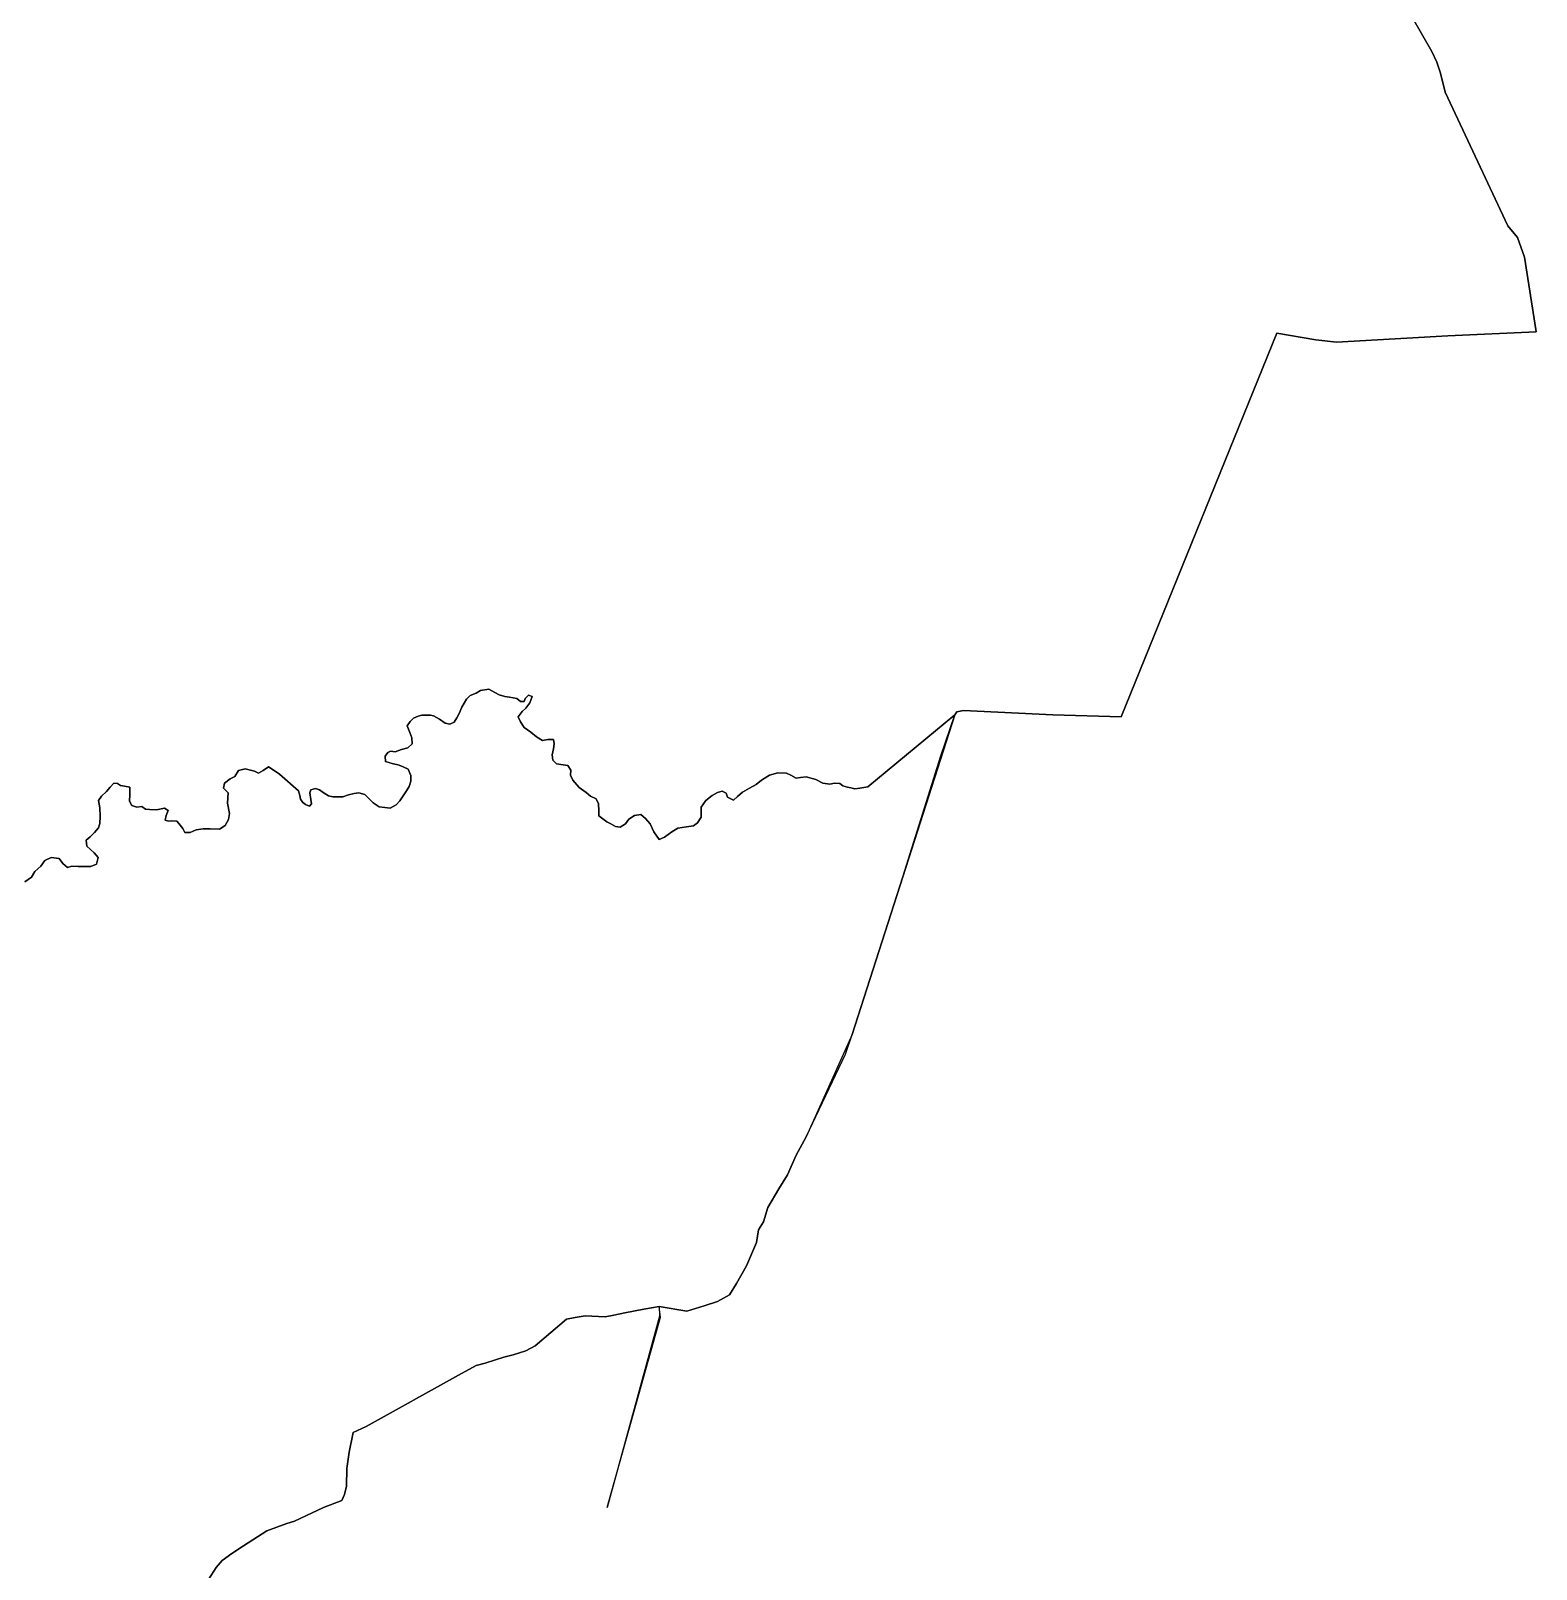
# Model space of a CAD drawing. Header units: inches. Extents: x 33.9 to 41.9, y -4.8 to 5.4.
# Drawn here: x 34.8552 to 34.9841, y 0.1317 to 0.2634 of the extents above; entities that cross this region are included whole.
import ezdxf

# ---------------------------------------------------------------- set-up
doc = ezdxf.new("R2010")
doc.units = ezdxf.units.IN
doc.header["$MEASUREMENT"] = 0
doc.layers.add('Counties', color=7, linetype='Continuous')

msp = doc.modelspace()

# ---------------------------------------------------------------- linework, layer by layer
at = {"layer": 'Counties'}
for points in [[(34.97354, 0.2645), (34.9752, 0.2616), (34.97561, 0.2607), (34.97592, 0.25975), (34.97633, 0.25812), (34.98168, 0.24668), (34.98253, 0.24568), (34.98312, 0.24401), (34.9841, 0.23781), (34.98413, 0.23761), (34.97655, 0.23726), (34.96702, 0.23672), (34.96525, 0.23692), (34.96192, 0.23751), (34.95179, 0.21254), (34.9486, 0.20465), (34.94274, 0.20483), (34.93508, 0.2052), (34.93451, 0.20509), (34.93435, 0.20482), (34.92691, 0.19868), (34.92623, 0.19855), (34.9258, 0.19851), (34.92544, 0.19858), (34.92516, 0.19865), (34.92477, 0.19876), (34.92452, 0.19894), (34.92405, 0.19898), (34.92366, 0.1989), (34.92305, 0.19898), (34.92245, 0.1993), (34.92163, 0.19952), (34.92113, 0.19948), (34.92077, 0.19941), (34.92031, 0.19966), (34.91995, 0.19984), (34.9192, 0.19987), (34.91849, 0.19966), (34.91781, 0.19923), (34.91735, 0.19887), (34.91678, 0.19855), (34.91617, 0.19822), (34.91574, 0.19783), (34.91539, 0.19754), (34.91489, 0.19779), (34.91478, 0.19812), (34.91443, 0.1983), (34.91403, 0.19819), (34.91357, 0.19794), (34.91304, 0.19751), (34.91264, 0.19693), (34.91264, 0.19607), (34.91232, 0.1956), (34.91197, 0.19532), (34.91139, 0.19525), (34.91065, 0.19514), (34.91011, 0.19482), (34.9095, 0.19435), (34.90904, 0.19417), (34.90858, 0.19482), (34.90826, 0.1955), (34.90787, 0.19596), (34.90747, 0.19629), (34.90694, 0.19622), (34.90644, 0.19589), (34.90615, 0.1955), (34.90569, 0.19521), (34.9053, 0.19528), (34.9049, 0.1955), (34.90455, 0.19568), (34.90387, 0.19618), (34.90387, 0.19661), (34.90384, 0.19722), (34.90366, 0.19765), (34.90316, 0.19787), (34.9028, 0.19819), (34.9022, 0.19862), (34.90166, 0.19923), (34.90145, 0.19966), (34.90148, 0.20009), (34.90123, 0.20049), (34.90081, 0.20056), (34.90024, 0.20063), (34.89995, 0.20095), (34.89988, 0.20142), (34.89999, 0.20192), (34.90006, 0.20235), (34.89999, 0.20271), (34.89952, 0.20271), (34.89906, 0.20264), (34.89853, 0.20296), (34.89806, 0.20336), (34.89749, 0.20375), (34.89717, 0.20422), (34.89696, 0.20465), (34.89731, 0.20512), (34.89763, 0.2054), (34.89796, 0.20587), (34.89817, 0.20641), (34.89785, 0.20652), (34.89756, 0.20623), (34.89749, 0.20598), (34.89717, 0.20598), (34.89685, 0.20623), (34.89624, 0.20634), (34.89582, 0.20641), (34.89535, 0.20655), (34.89496, 0.20673), (34.89446, 0.20702), (34.89375, 0.20691), (34.89336, 0.2067), (34.89286, 0.20648), (34.89254, 0.20616), (34.89214, 0.20548), (34.89193, 0.20494), (34.89171, 0.20458), (34.8915, 0.20419), (34.89111, 0.20404), (34.89072, 0.20411), (34.89022, 0.20447), (34.88972, 0.20476), (34.88947, 0.2048), (34.88908, 0.2048), (34.88872, 0.2048), (34.8884, 0.20472), (34.88801, 0.20455), (34.88772, 0.20426), (34.88747, 0.2039), (34.88769, 0.20332), (34.88786, 0.20286), (34.8879, 0.20236), (34.88751, 0.202), (34.88697, 0.20185), (34.88644, 0.20167), (34.88605, 0.20171), (34.8858, 0.2016), (34.88558, 0.20128), (34.88562, 0.20085), (34.88597, 0.20071), (34.88619, 0.20067), (34.88679, 0.20053), (34.88712, 0.20038), (34.88754, 0.20017), (34.88779, 0.19963), (34.88779, 0.19916), (34.88765, 0.19869), (34.8874, 0.19834), (34.88719, 0.19798), (34.88683, 0.19747), (34.88651, 0.19712), (34.88601, 0.19683), (34.88555, 0.1969), (34.88508, 0.19697), (34.88455, 0.1973), (34.88423, 0.19762), (34.88384, 0.19801), (34.88334, 0.19816), (34.88294, 0.19809), (34.88244, 0.19798), (34.88195, 0.1978), (34.88155, 0.1978), (34.88109, 0.1978), (34.88073, 0.19791), (34.88027, 0.19819), (34.87995, 0.19841), (34.87963, 0.19852), (34.87923, 0.19841), (34.87913, 0.19816), (34.87923, 0.19758), (34.87927, 0.19722), (34.87909, 0.19701), (34.87877, 0.19715), (34.87852, 0.19733), (34.87834, 0.19762), (34.87827, 0.19794), (34.87817, 0.19834), (34.87653, 0.19974), (34.87599, 0.20013), (34.8756, 0.20038), (34.87514, 0.20006), (34.87474, 0.19985), (34.87439, 0.20002), (34.8736, 0.2002), (34.87303, 0.20006), (34.87271, 0.19956), (34.87232, 0.19934), (34.87182, 0.19898), (34.87175, 0.19855), (34.87214, 0.19816), (34.87207, 0.19726), (34.87225, 0.1964), (34.87218, 0.19586), (34.87189, 0.19536), (34.87139, 0.19504), (34.87061, 0.19507), (34.87, 0.19507), (34.86939, 0.195), (34.8689, 0.19475), (34.86843, 0.19475), (34.86825, 0.19511), (34.86793, 0.19554), (34.86775, 0.19572), (34.86733, 0.19576), (34.86704, 0.19572), (34.86676, 0.19583), (34.86683, 0.19622), (34.86701, 0.19665), (34.86669, 0.19683), (34.86601, 0.19669), (34.8654, 0.19672), (34.86505, 0.19676), (34.86476, 0.19698), (34.86433, 0.19694), (34.8639, 0.19708), (34.86369, 0.19744), (34.86373, 0.19802), (34.86373, 0.19863), (34.86326, 0.19873), (34.86291, 0.19877), (34.86266, 0.19895), (34.86234, 0.19899), (34.86205, 0.19863), (34.86173, 0.19827), (34.8613, 0.19787), (34.86105, 0.19751), (34.86116, 0.19687), (34.86119, 0.19612), (34.86116, 0.19554), (34.86105, 0.19515), (34.8607, 0.19475), (34.86034, 0.19439), (34.85998, 0.19411), (34.86005, 0.1936), (34.86066, 0.19303), (34.86102, 0.19263), (34.86087, 0.19206), (34.86037, 0.19184), (34.85984, 0.19184), (34.8593, 0.19184), (34.85877, 0.19188), (34.85838, 0.19177), (34.85798, 0.1921), (34.85766, 0.19253), (34.85699, 0.19263), (34.85645, 0.19235), (34.85609, 0.19188), (34.85559, 0.19141), (34.85531, 0.19095), (34.85474, 0.19055)], [(34.97354, 0.2645), (34.9752, 0.2616), (34.97561, 0.2607), (34.97592, 0.25975), (34.97633, 0.25812), (34.98168, 0.24668), (34.98253, 0.24568), (34.98312, 0.24401), (34.9841, 0.23781), (34.98413, 0.23761), (34.97655, 0.23726), (34.96702, 0.23672), (34.96525, 0.23692), (34.96192, 0.23751), (34.95179, 0.21254), (34.9486, 0.20465), (34.94274, 0.20483), (34.93508, 0.2052), (34.93451, 0.20509), (34.93435, 0.20482), (34.92691, 0.19868), (34.92623, 0.19855), (34.9258, 0.19851), (34.92544, 0.19858), (34.92516, 0.19865), (34.92477, 0.19876), (34.92452, 0.19894), (34.92405, 0.19898), (34.92366, 0.1989), (34.92305, 0.19898), (34.92245, 0.1993), (34.92163, 0.19952), (34.92113, 0.19948), (34.92077, 0.19941), (34.92031, 0.19966), (34.91995, 0.19984), (34.9192, 0.19987), (34.91849, 0.19966), (34.91781, 0.19923), (34.91735, 0.19887), (34.91678, 0.19855), (34.91617, 0.19822), (34.91574, 0.19783), (34.91539, 0.19754), (34.91489, 0.19779), (34.91478, 0.19812), (34.91443, 0.1983), (34.91403, 0.19819), (34.91357, 0.19794), (34.91304, 0.19751), (34.91264, 0.19693), (34.91264, 0.19607), (34.91232, 0.1956), (34.91197, 0.19532), (34.91139, 0.19525), (34.91065, 0.19514), (34.91011, 0.19482), (34.9095, 0.19435), (34.90904, 0.19417), (34.90858, 0.19482), (34.90826, 0.1955), (34.90787, 0.19596), (34.90747, 0.19629), (34.90694, 0.19622), (34.90644, 0.19589), (34.90615, 0.1955), (34.90569, 0.19521), (34.9053, 0.19528), (34.9049, 0.1955), (34.90455, 0.19568), (34.90387, 0.19618), (34.90387, 0.19661), (34.90384, 0.19722), (34.90366, 0.19765), (34.90316, 0.19787), (34.9028, 0.19819), (34.9022, 0.19862), (34.90166, 0.19923), (34.90145, 0.19966), (34.90148, 0.20009), (34.90123, 0.20049), (34.90081, 0.20056), (34.90024, 0.20063), (34.89995, 0.20095), (34.89988, 0.20142), (34.89999, 0.20192), (34.90006, 0.20235), (34.89999, 0.20271), (34.89952, 0.20271), (34.89906, 0.20264), (34.89853, 0.20296), (34.89806, 0.20336), (34.89749, 0.20375), (34.89717, 0.20422), (34.89696, 0.20465), (34.89731, 0.20512), (34.89763, 0.2054), (34.89796, 0.20587), (34.89817, 0.20641), (34.89785, 0.20652), (34.89756, 0.20623), (34.89749, 0.20598), (34.89717, 0.20598), (34.89685, 0.20623), (34.89624, 0.20634), (34.89582, 0.20641), (34.89535, 0.20655), (34.89496, 0.20673), (34.89446, 0.20702), (34.89375, 0.20691), (34.89336, 0.2067), (34.89286, 0.20648), (34.89254, 0.20616), (34.89214, 0.20548), (34.89193, 0.20494), (34.89171, 0.20458), (34.8915, 0.20419), (34.89111, 0.20404), (34.89072, 0.20411), (34.89022, 0.20447), (34.88972, 0.20476), (34.88947, 0.2048), (34.88908, 0.2048), (34.88872, 0.2048), (34.8884, 0.20472), (34.88801, 0.20455), (34.88772, 0.20426), (34.88747, 0.2039), (34.88769, 0.20332), (34.88786, 0.20286), (34.8879, 0.20236), (34.88751, 0.202), (34.88697, 0.20185), (34.88644, 0.20167), (34.88605, 0.20171), (34.8858, 0.2016), (34.88558, 0.20128), (34.88562, 0.20085), (34.88597, 0.20071), (34.88619, 0.20067), (34.88679, 0.20053), (34.88712, 0.20038), (34.88754, 0.20017), (34.88779, 0.19963), (34.88779, 0.19916), (34.88765, 0.19869), (34.8874, 0.19834), (34.88719, 0.19798), (34.88683, 0.19747), (34.88651, 0.19712), (34.88601, 0.19683), (34.88555, 0.1969), (34.88508, 0.19697), (34.88455, 0.1973), (34.88423, 0.19762), (34.88384, 0.19801), (34.88334, 0.19816), (34.88294, 0.19809), (34.88244, 0.19798), (34.88195, 0.1978), (34.88155, 0.1978), (34.88109, 0.1978), (34.88073, 0.19791), (34.88027, 0.19819), (34.87995, 0.19841), (34.87963, 0.19852), (34.87923, 0.19841), (34.87913, 0.19816), (34.87923, 0.19758), (34.87927, 0.19722), (34.87909, 0.19701), (34.87877, 0.19715), (34.87852, 0.19733), (34.87834, 0.19762), (34.87827, 0.19794), (34.87817, 0.19834), (34.87653, 0.19974), (34.87599, 0.20013), (34.8756, 0.20038), (34.87514, 0.20006), (34.87474, 0.19985), (34.87439, 0.20002), (34.8736, 0.2002), (34.87303, 0.20006), (34.87271, 0.19956), (34.87232, 0.19934), (34.87182, 0.19898), (34.87175, 0.19855), (34.87214, 0.19816), (34.87207, 0.19726), (34.87225, 0.1964), (34.87218, 0.19586), (34.87189, 0.19536), (34.87139, 0.19504), (34.87061, 0.19507), (34.87, 0.19507), (34.86939, 0.195), (34.8689, 0.19475), (34.86843, 0.19475), (34.86825, 0.19511), (34.86793, 0.19554), (34.86775, 0.19572), (34.86733, 0.19576), (34.86704, 0.19572), (34.86676, 0.19583), (34.86683, 0.19622), (34.86701, 0.19665), (34.86669, 0.19683), (34.86601, 0.19669), (34.8654, 0.19672), (34.86505, 0.19676), (34.86476, 0.19698), (34.86433, 0.19694), (34.8639, 0.19708), (34.86369, 0.19744), (34.86373, 0.19802), (34.86373, 0.19863), (34.86326, 0.19873), (34.86291, 0.19877), (34.86266, 0.19895), (34.86234, 0.19899), (34.86205, 0.19863), (34.86173, 0.19827), (34.8613, 0.19787), (34.86105, 0.19751), (34.86116, 0.19687), (34.86119, 0.19612), (34.86116, 0.19554), (34.86105, 0.19515), (34.8607, 0.19475), (34.86034, 0.19439), (34.85998, 0.19411), (34.86005, 0.1936), (34.86066, 0.19303), (34.86102, 0.19263), (34.86087, 0.19206), (34.86037, 0.19184), (34.85984, 0.19184), (34.8593, 0.19184), (34.85877, 0.19188), (34.85838, 0.19177), (34.85798, 0.1921), (34.85766, 0.19253), (34.85699, 0.19263), (34.85645, 0.19235), (34.85609, 0.19188), (34.85559, 0.19141), (34.85531, 0.19095), (34.85474, 0.19055)], [(34.87046, 0.13083), (34.87111, 0.13185), (34.87164, 0.13244), (34.87246, 0.13306), (34.87344, 0.1337), (34.87545, 0.13498), (34.8763, 0.13529), (34.87716, 0.13562), (34.87781, 0.13582), (34.8788, 0.13626), (34.88029, 0.13699), (34.88187, 0.1376), (34.88209, 0.13811), (34.88227, 0.13882), (34.88231, 0.14032), (34.88249, 0.14172), (34.88284, 0.1434), (34.88395, 0.14391), (34.89187, 0.14832), (34.89338, 0.14913), (34.89413, 0.14933), (34.89502, 0.14962), (34.89575, 0.14984), (34.89653, 0.15004), (34.89762, 0.15039), (34.89842, 0.15081), (34.9011, 0.15312), (34.90185, 0.15326), (34.9027, 0.15339), (34.90443, 0.15332), (34.90516, 0.15346), (34.90611, 0.15365), (34.90773, 0.15396), (34.90904, 0.15418), (34.90908, 0.15337), (34.90458, 0.137), (34.90914, 0.15329), (34.90904, 0.15418), (34.91142, 0.15379), (34.91288, 0.15426), (34.91402, 0.15462), (34.91506, 0.15519), (34.91567, 0.15616), (34.91652, 0.15767), (34.91738, 0.15968), (34.91755, 0.16075), (34.91798, 0.16144), (34.91834, 0.16266), (34.91927, 0.16427), (34.92002, 0.16546), (34.92077, 0.16714), (34.92162, 0.16872), (34.92499, 0.1758), (34.92557, 0.17746), (34.92991, 0.19098), (34.93315, 0.20132), (34.93435, 0.20482), (34.93451, 0.20509), (34.93508, 0.2052), (34.94274, 0.20483), (34.9486, 0.20465), (34.95179, 0.21254), (34.96192, 0.23751), (34.96525, 0.23692), (34.96702, 0.23672), (34.97655, 0.23726), (34.98413, 0.23761), (34.9841, 0.23781), (34.98312, 0.24401), (34.98253, 0.24568), (34.98168, 0.24668), (34.97633, 0.25812), (34.97592, 0.25975), (34.97561, 0.2607), (34.9752, 0.2616), (34.97354, 0.2645)], [(34.87046, 0.13083), (34.87111, 0.13185), (34.87164, 0.13244), (34.87246, 0.13306), (34.87344, 0.1337), (34.87545, 0.13498), (34.8763, 0.13529), (34.87716, 0.13562), (34.87781, 0.13582), (34.8788, 0.13626), (34.88029, 0.13699), (34.88187, 0.1376), (34.88209, 0.13811), (34.88227, 0.13882), (34.88231, 0.14032), (34.88249, 0.14172), (34.88284, 0.1434), (34.88395, 0.14391), (34.89187, 0.14832), (34.89338, 0.14913), (34.89413, 0.14933), (34.89502, 0.14962), (34.89575, 0.14984), (34.89653, 0.15004), (34.89762, 0.15039), (34.89842, 0.15081), (34.9011, 0.15312), (34.90185, 0.15326), (34.9027, 0.15339), (34.90443, 0.15332), (34.90516, 0.15346), (34.90611, 0.15365), (34.90773, 0.15396), (34.90904, 0.15418), (34.90908, 0.15337), (34.90458, 0.137), (34.90914, 0.15329), (34.90904, 0.15418), (34.91142, 0.15379), (34.91288, 0.15426), (34.91402, 0.15462), (34.91506, 0.15519), (34.91567, 0.15616), (34.91652, 0.15767), (34.91738, 0.15968), (34.91755, 0.16075), (34.91798, 0.16144), (34.91834, 0.16266), (34.91927, 0.16427), (34.92002, 0.16546), (34.92077, 0.16714), (34.92162, 0.16872), (34.92499, 0.1758), (34.92557, 0.17746), (34.92991, 0.19098), (34.93315, 0.20132), (34.93435, 0.20482), (34.93451, 0.20509), (34.93508, 0.2052), (34.94274, 0.20483), (34.9486, 0.20465), (34.95179, 0.21254), (34.96192, 0.23751), (34.96525, 0.23692), (34.96702, 0.23672), (34.97655, 0.23726), (34.98413, 0.23761), (34.9841, 0.23781), (34.98312, 0.24401), (34.98253, 0.24568), (34.98168, 0.24668), (34.97633, 0.25812), (34.97592, 0.25975), (34.97561, 0.2607), (34.9752, 0.2616), (34.97354, 0.2645)], [(34.85474, 0.19055), (34.85531, 0.19095), (34.85559, 0.19141), (34.85609, 0.19188), (34.85645, 0.19235), (34.85699, 0.19263), (34.85766, 0.19253), (34.85798, 0.1921), (34.85838, 0.19177), (34.85877, 0.19188), (34.8593, 0.19184), (34.85984, 0.19184), (34.86037, 0.19184), (34.86087, 0.19206), (34.86102, 0.19263), (34.86066, 0.19303), (34.86005, 0.1936), (34.85998, 0.19411), (34.86034, 0.19439), (34.8607, 0.19475), (34.86105, 0.19515), (34.86116, 0.19554), (34.86119, 0.19612), (34.86116, 0.19687), (34.86105, 0.19751), (34.8613, 0.19787), (34.86173, 0.19827), (34.86205, 0.19863), (34.86234, 0.19899), (34.86266, 0.19895), (34.86291, 0.19877), (34.86326, 0.19873), (34.86373, 0.19863), (34.86373, 0.19802), (34.86369, 0.19744), (34.8639, 0.19708), (34.86433, 0.19694), (34.86476, 0.19698), (34.86505, 0.19676), (34.8654, 0.19672), (34.86601, 0.19669), (34.86669, 0.19683), (34.86701, 0.19665), (34.86683, 0.19622), (34.86676, 0.19583), (34.86704, 0.19572), (34.86733, 0.19576), (34.86775, 0.19572), (34.86793, 0.19554), (34.86825, 0.19511), (34.86843, 0.19475), (34.8689, 0.19475), (34.86939, 0.195), (34.87, 0.19507), (34.87061, 0.19507), (34.87139, 0.19504), (34.87189, 0.19536), (34.87218, 0.19586), (34.87225, 0.1964), (34.87207, 0.19726), (34.87214, 0.19816), (34.87175, 0.19855), (34.87182, 0.19898), (34.87232, 0.19934), (34.87271, 0.19956), (34.87303, 0.20006), (34.8736, 0.2002), (34.87439, 0.20002), (34.87474, 0.19985), (34.87514, 0.20006), (34.8756, 0.20038), (34.87599, 0.20013), (34.87653, 0.19974), (34.87817, 0.19834), (34.87827, 0.19794), (34.87834, 0.19762), (34.87852, 0.19733), (34.87877, 0.19715), (34.87909, 0.19701), (34.87927, 0.19722), (34.87923, 0.19758), (34.87913, 0.19816), (34.87923, 0.19841), (34.87963, 0.19852), (34.87995, 0.19841), (34.88027, 0.19819), (34.88073, 0.19791), (34.88109, 0.1978), (34.88155, 0.1978), (34.88195, 0.1978), (34.88244, 0.19798), (34.88294, 0.19809), (34.88334, 0.19816), (34.88384, 0.19801), (34.88423, 0.19762), (34.88455, 0.1973), (34.88508, 0.19697), (34.88555, 0.1969), (34.88601, 0.19683), (34.88651, 0.19712), (34.88683, 0.19747), (34.88719, 0.19798), (34.8874, 0.19834), (34.88765, 0.19869), (34.88779, 0.19916), (34.88779, 0.19963), (34.88754, 0.20017), (34.88712, 0.20038), (34.88679, 0.20053), (34.88619, 0.20067), (34.88597, 0.20071), (34.88562, 0.20085), (34.88558, 0.20128), (34.8858, 0.2016), (34.88605, 0.20171), (34.88644, 0.20167), (34.88697, 0.20185), (34.88751, 0.202), (34.8879, 0.20236), (34.88786, 0.20286), (34.88769, 0.20332), (34.88747, 0.2039), (34.88772, 0.20426), (34.88801, 0.20455), (34.8884, 0.20472), (34.88872, 0.2048), (34.88908, 0.2048), (34.88947, 0.2048), (34.88972, 0.20476), (34.89022, 0.20447), (34.89072, 0.20411), (34.89111, 0.20404), (34.8915, 0.20419), (34.89171, 0.20458), (34.89193, 0.20494), (34.89214, 0.20548), (34.89254, 0.20616), (34.89286, 0.20648), (34.89336, 0.2067), (34.89375, 0.20691), (34.89446, 0.20702), (34.89496, 0.20673), (34.89535, 0.20655), (34.89582, 0.20641), (34.89624, 0.20634), (34.89685, 0.20623), (34.89717, 0.20598), (34.89749, 0.20598), (34.89756, 0.20623), (34.89785, 0.20652), (34.89817, 0.20641), (34.89796, 0.20587), (34.89763, 0.2054), (34.89731, 0.20512), (34.89696, 0.20465), (34.89717, 0.20422), (34.89749, 0.20375), (34.89806, 0.20336), (34.89853, 0.20296), (34.89906, 0.20264), (34.89952, 0.20271), (34.89999, 0.20271), (34.90006, 0.20235), (34.89999, 0.20192), (34.89988, 0.20142), (34.89995, 0.20095), (34.90024, 0.20063), (34.90081, 0.20056), (34.90123, 0.20049), (34.90148, 0.20009), (34.90145, 0.19966), (34.90166, 0.19923), (34.9022, 0.19862), (34.9028, 0.19819), (34.90316, 0.19787), (34.90366, 0.19765), (34.90384, 0.19722), (34.90387, 0.19661), (34.90387, 0.19618), (34.90455, 0.19568), (34.9049, 0.1955), (34.9053, 0.19528), (34.90569, 0.19521), (34.90615, 0.1955), (34.90644, 0.19589), (34.90694, 0.19622), (34.90747, 0.19629), (34.90787, 0.19596), (34.90826, 0.1955), (34.90858, 0.19482), (34.90904, 0.19417), (34.9095, 0.19435), (34.91011, 0.19482), (34.91065, 0.19514), (34.91139, 0.19525), (34.91197, 0.19532), (34.91232, 0.1956), (34.91264, 0.19607), (34.91264, 0.19693), (34.91304, 0.19751), (34.91357, 0.19794), (34.91403, 0.19819), (34.91443, 0.1983), (34.91478, 0.19812), (34.91489, 0.19779), (34.91539, 0.19754), (34.91574, 0.19783), (34.91617, 0.19822), (34.91678, 0.19855), (34.91735, 0.19887), (34.91781, 0.19923), (34.91849, 0.19966), (34.9192, 0.19987), (34.91995, 0.19984), (34.92031, 0.19966), (34.92077, 0.19941), (34.92113, 0.19948), (34.92163, 0.19952), (34.92245, 0.1993), (34.92305, 0.19898), (34.92366, 0.1989), (34.92405, 0.19898), (34.92452, 0.19894), (34.92477, 0.19876), (34.92516, 0.19865), (34.92544, 0.19858), (34.9258, 0.19851), (34.92623, 0.19855), (34.92691, 0.19868), (34.93435, 0.20482), (34.92991, 0.19098), (34.92557, 0.17746), (34.92162, 0.16872), (34.92077, 0.16714), (34.92002, 0.16546), (34.91927, 0.16427), (34.91834, 0.16266), (34.91798, 0.16144), (34.91755, 0.16075), (34.91738, 0.15968), (34.91652, 0.15767), (34.91567, 0.15616), (34.91506, 0.15519), (34.91402, 0.15462), (34.91288, 0.15426), (34.91142, 0.15379), (34.90904, 0.15418), (34.90773, 0.15396), (34.90611, 0.15365), (34.90516, 0.15346), (34.90443, 0.15332), (34.9027, 0.15339), (34.90185, 0.15326), (34.9011, 0.15312), (34.89842, 0.15081), (34.89762, 0.15039), (34.89653, 0.15004), (34.89575, 0.14984), (34.89502, 0.14962), (34.89413, 0.14933), (34.89338, 0.14913), (34.89187, 0.14832), (34.88395, 0.14391), (34.88284, 0.1434), (34.88249, 0.14172), (34.88231, 0.14032), (34.88227, 0.13882), (34.88209, 0.13811), (34.88187, 0.1376), (34.88029, 0.13699), (34.8788, 0.13626), (34.87781, 0.13582), (34.87716, 0.13562), (34.8763, 0.13529), (34.87545, 0.13498), (34.87344, 0.1337), (34.87246, 0.13306), (34.87164, 0.13244), (34.87111, 0.13185), (34.87046, 0.13083)], [(34.85474, 0.19055), (34.85531, 0.19095), (34.85559, 0.19141), (34.85609, 0.19188), (34.85645, 0.19235), (34.85699, 0.19263), (34.85766, 0.19253), (34.85798, 0.1921), (34.85838, 0.19177), (34.85877, 0.19188), (34.8593, 0.19184), (34.85984, 0.19184), (34.86037, 0.19184), (34.86087, 0.19206), (34.86102, 0.19263), (34.86066, 0.19303), (34.86005, 0.1936), (34.85998, 0.19411), (34.86034, 0.19439), (34.8607, 0.19475), (34.86105, 0.19515), (34.86116, 0.19554), (34.86119, 0.19612), (34.86116, 0.19687), (34.86105, 0.19751), (34.8613, 0.19787), (34.86173, 0.19827), (34.86205, 0.19863), (34.86234, 0.19899), (34.86266, 0.19895), (34.86291, 0.19877), (34.86326, 0.19873), (34.86373, 0.19863), (34.86373, 0.19802), (34.86369, 0.19744), (34.8639, 0.19708), (34.86433, 0.19694), (34.86476, 0.19698), (34.86505, 0.19676), (34.8654, 0.19672), (34.86601, 0.19669), (34.86669, 0.19683), (34.86701, 0.19665), (34.86683, 0.19622), (34.86676, 0.19583), (34.86704, 0.19572), (34.86733, 0.19576), (34.86775, 0.19572), (34.86793, 0.19554), (34.86825, 0.19511), (34.86843, 0.19475), (34.8689, 0.19475), (34.86939, 0.195), (34.87, 0.19507), (34.87061, 0.19507), (34.87139, 0.19504), (34.87189, 0.19536), (34.87218, 0.19586), (34.87225, 0.1964), (34.87207, 0.19726), (34.87214, 0.19816), (34.87175, 0.19855), (34.87182, 0.19898), (34.87232, 0.19934), (34.87271, 0.19956), (34.87303, 0.20006), (34.8736, 0.2002), (34.87439, 0.20002), (34.87474, 0.19985), (34.87514, 0.20006), (34.8756, 0.20038), (34.87599, 0.20013), (34.87653, 0.19974), (34.87817, 0.19834), (34.87827, 0.19794), (34.87834, 0.19762), (34.87852, 0.19733), (34.87877, 0.19715), (34.87909, 0.19701), (34.87927, 0.19722), (34.87923, 0.19758), (34.87913, 0.19816), (34.87923, 0.19841), (34.87963, 0.19852), (34.87995, 0.19841), (34.88027, 0.19819), (34.88073, 0.19791), (34.88109, 0.1978), (34.88155, 0.1978), (34.88195, 0.1978), (34.88244, 0.19798), (34.88294, 0.19809), (34.88334, 0.19816), (34.88384, 0.19801), (34.88423, 0.19762), (34.88455, 0.1973), (34.88508, 0.19697), (34.88555, 0.1969), (34.88601, 0.19683), (34.88651, 0.19712), (34.88683, 0.19747), (34.88719, 0.19798), (34.8874, 0.19834), (34.88765, 0.19869), (34.88779, 0.19916), (34.88779, 0.19963), (34.88754, 0.20017), (34.88712, 0.20038), (34.88679, 0.20053), (34.88619, 0.20067), (34.88597, 0.20071), (34.88562, 0.20085), (34.88558, 0.20128), (34.8858, 0.2016), (34.88605, 0.20171), (34.88644, 0.20167), (34.88697, 0.20185), (34.88751, 0.202), (34.8879, 0.20236), (34.88786, 0.20286), (34.88769, 0.20332), (34.88747, 0.2039), (34.88772, 0.20426), (34.88801, 0.20455), (34.8884, 0.20472), (34.88872, 0.2048), (34.88908, 0.2048), (34.88947, 0.2048), (34.88972, 0.20476), (34.89022, 0.20447), (34.89072, 0.20411), (34.89111, 0.20404), (34.8915, 0.20419), (34.89171, 0.20458), (34.89193, 0.20494), (34.89214, 0.20548), (34.89254, 0.20616), (34.89286, 0.20648), (34.89336, 0.2067), (34.89375, 0.20691), (34.89446, 0.20702), (34.89496, 0.20673), (34.89535, 0.20655), (34.89582, 0.20641), (34.89624, 0.20634), (34.89685, 0.20623), (34.89717, 0.20598), (34.89749, 0.20598), (34.89756, 0.20623), (34.89785, 0.20652), (34.89817, 0.20641), (34.89796, 0.20587), (34.89763, 0.2054), (34.89731, 0.20512), (34.89696, 0.20465), (34.89717, 0.20422), (34.89749, 0.20375), (34.89806, 0.20336), (34.89853, 0.20296), (34.89906, 0.20264), (34.89952, 0.20271), (34.89999, 0.20271), (34.90006, 0.20235), (34.89999, 0.20192), (34.89988, 0.20142), (34.89995, 0.20095), (34.90024, 0.20063), (34.90081, 0.20056), (34.90123, 0.20049), (34.90148, 0.20009), (34.90145, 0.19966), (34.90166, 0.19923), (34.9022, 0.19862), (34.9028, 0.19819), (34.90316, 0.19787), (34.90366, 0.19765), (34.90384, 0.19722), (34.90387, 0.19661), (34.90387, 0.19618), (34.90455, 0.19568), (34.9049, 0.1955), (34.9053, 0.19528), (34.90569, 0.19521), (34.90615, 0.1955), (34.90644, 0.19589), (34.90694, 0.19622), (34.90747, 0.19629), (34.90787, 0.19596), (34.90826, 0.1955), (34.90858, 0.19482), (34.90904, 0.19417), (34.9095, 0.19435), (34.91011, 0.19482), (34.91065, 0.19514), (34.91139, 0.19525), (34.91197, 0.19532), (34.91232, 0.1956), (34.91264, 0.19607), (34.91264, 0.19693), (34.91304, 0.19751), (34.91357, 0.19794), (34.91403, 0.19819), (34.91443, 0.1983), (34.91478, 0.19812), (34.91489, 0.19779), (34.91539, 0.19754), (34.91574, 0.19783), (34.91617, 0.19822), (34.91678, 0.19855), (34.91735, 0.19887), (34.91781, 0.19923), (34.91849, 0.19966), (34.9192, 0.19987), (34.91995, 0.19984), (34.92031, 0.19966), (34.92077, 0.19941), (34.92113, 0.19948), (34.92163, 0.19952), (34.92245, 0.1993), (34.92305, 0.19898), (34.92366, 0.1989), (34.92405, 0.19898), (34.92452, 0.19894), (34.92477, 0.19876), (34.92516, 0.19865), (34.92544, 0.19858), (34.9258, 0.19851), (34.92623, 0.19855), (34.92691, 0.19868), (34.93435, 0.20482), (34.92991, 0.19098), (34.92557, 0.17746), (34.92162, 0.16872), (34.92077, 0.16714), (34.92002, 0.16546), (34.91927, 0.16427), (34.91834, 0.16266), (34.91798, 0.16144), (34.91755, 0.16075), (34.91738, 0.15968), (34.91652, 0.15767), (34.91567, 0.15616), (34.91506, 0.15519), (34.91402, 0.15462), (34.91288, 0.15426), (34.91142, 0.15379), (34.90904, 0.15418), (34.90773, 0.15396), (34.90611, 0.15365), (34.90516, 0.15346), (34.90443, 0.15332), (34.9027, 0.15339), (34.90185, 0.15326), (34.9011, 0.15312), (34.89842, 0.15081), (34.89762, 0.15039), (34.89653, 0.15004), (34.89575, 0.14984), (34.89502, 0.14962), (34.89413, 0.14933), (34.89338, 0.14913), (34.89187, 0.14832), (34.88395, 0.14391), (34.88284, 0.1434), (34.88249, 0.14172), (34.88231, 0.14032), (34.88227, 0.13882), (34.88209, 0.13811), (34.88187, 0.1376), (34.88029, 0.13699), (34.8788, 0.13626), (34.87781, 0.13582), (34.87716, 0.13562), (34.8763, 0.13529), (34.87545, 0.13498), (34.87344, 0.1337), (34.87246, 0.13306), (34.87164, 0.13244), (34.87111, 0.13185), (34.87046, 0.13083)]]:
    msp.add_lwpolyline(points, dxfattribs=at)
msp.add_lwpolyline([(34.93435, 0.20482), (34.92991, 0.19098), (34.93315, 0.20132)], close=True, dxfattribs=at)
msp.add_lwpolyline([(34.93435, 0.20482), (34.92991, 0.19098), (34.93315, 0.20132)], close=True, dxfattribs=at)

doc.saveas('drawing.dxf')
